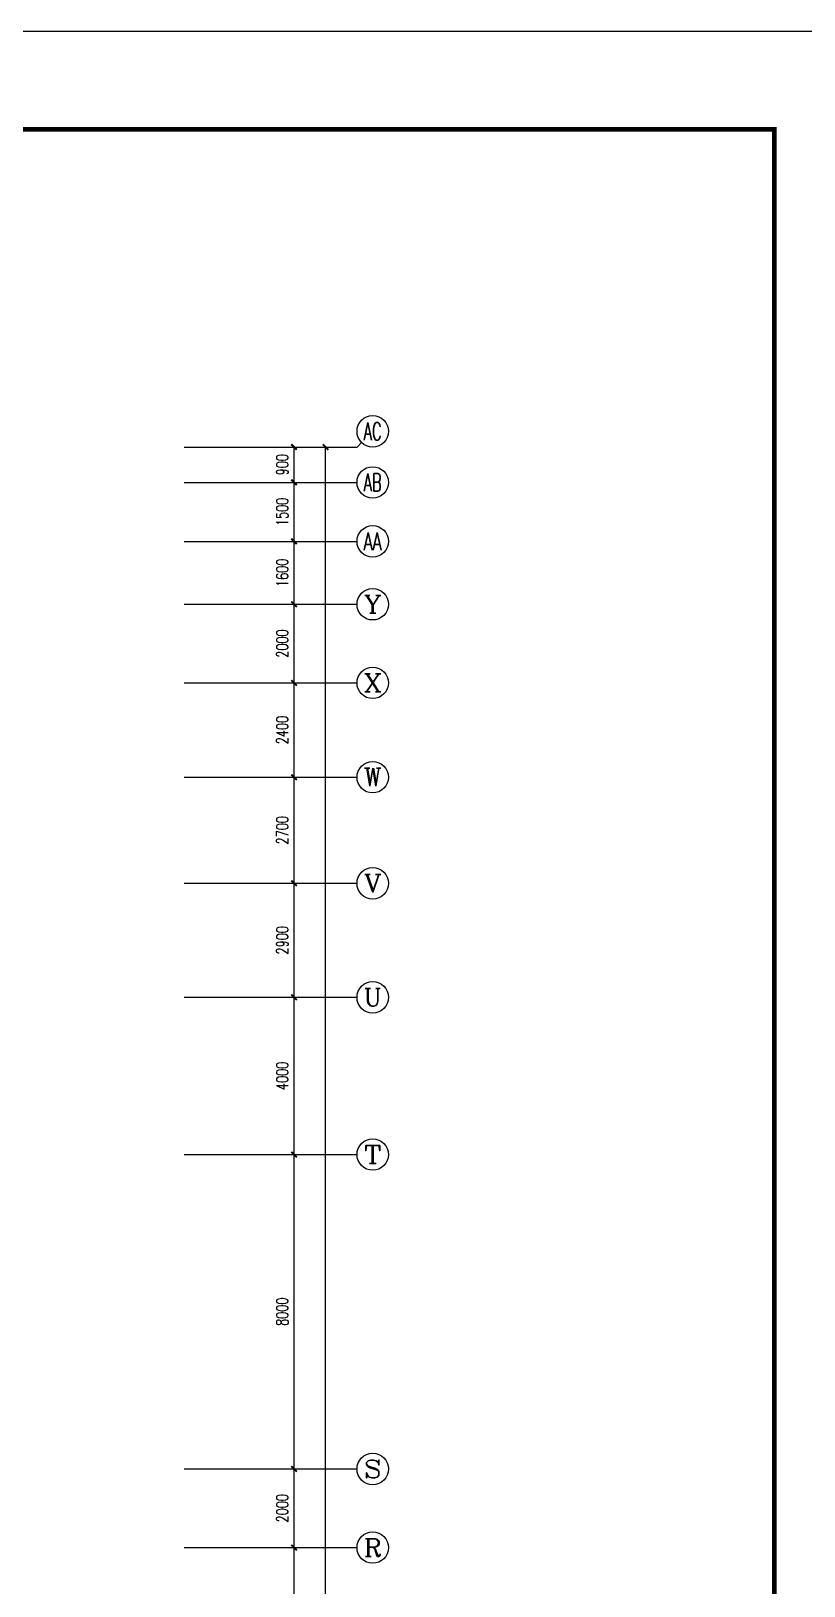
# Model space of a CAD drawing. Extents: x 190999 to 918899, y -200814 to 215286.
# Drawn here: x 730808 to 750453, y -2571 to 36986 of the extents above; entities that cross this region are included whole.
import ezdxf
from ezdxf.enums import TextEntityAlignment as Align

# ---------------------------------------------------------------- set-up
doc = ezdxf.new("R2010")
doc.units = 0
doc.header["$LTSCALE"] = 1000
doc.header["$MEASUREMENT"] = 0
doc.layers.get('Defpoints').update_dxf_attribs({"color": 1})
for name, color, linetype in [('AXIS', 3, 'Continuous'), ('AXIS_TEXT', 7, 'Continuous'), ('图框', 189, 'Continuous')]:
    doc.layers.add(name, color=color, linetype=linetype)
doc.styles.add('_TCH_AXIS', font='COMPLEX', dxfattribs={"bigfont": 'GBCBIG'})
doc.styles.add('COMPLEX', font='COMPLEX')
doc.styles.add('DIM_FONT', font='SIMPLEX', dxfattribs={"width": 0.7, "bigfont": 'GBCBIG'})
doc.dimstyles.new('DIMN', dxfattribs={"dimtxt": 300, "dimasz": 100, "dimexe": 250, "dimexo": 300, "dimgap": 150, "dimtad": 1, "dimdec": 0, "dimzin": 0, "dimdsep": 46, "dimtxsty": 'DIM_FONT', "dimblk": 'ARCHTICK', "dimcen": 0.09, "dimclrt": 7, "dimazin": 2, "dimtfac": 1, "dimtdec": 0, "dimtix": 1, "dimtmove": 2, "dimatfit": 3, "dimfxl": 0, "dimtolj": 1, "dimtzin": 0, "dimarcsym": 0})

# ---------------------------------------------------------------- blocks, each defined once
blk = doc.blocks.new('TJAD_TK_A0')
at = {"layer": '图框'}
blk.add_line((973, -441.7), (973, 399.3), dxfattribs=at)
at = {"layer": '图框', "const_width": 1.2}
blk.add_lwpolyline([(2152, -431.7), (2152, 389.3), (998, 389.3), (998, -431.7)], close=True, dxfattribs=at)
blk = doc.blocks.new('_ArchTick')
at = {"const_width": 0.5}
blk.add_lwpolyline([(-0.7, -0.7), (0.7, 0.7)], dxfattribs=at)
blk = doc.blocks.new('*D653')
at = {"layer": 'AXIS', "color": 0, "lineweight": -2}
for p, q in [((736699, -1596), (737743, -1596)), ((737493, -5596), (737493, -1596)), ((736699, -5596), (737743, -5596))]:
    blk.add_line(p, q, dxfattribs=at)
at = {"layer": 'Defpoints', "color": 0}
for p in [(736399, -1596), (737493, -1596), (736399, -5596)]:
    blk.add_point(p, dxfattribs=at)
at = {"layer": 'AXIS', "color": 0, "lineweight": -2, "xscale": 100, "yscale": 100, "zscale": 100}
for p, rotation in [((737493, -1596), 90), ((737493, -5596), 270)]:
    blk.add_blockref('_ArchTick', p, dxfattribs=dict(at, rotation=rotation))
at = {"layer": 'AXIS', "color": 7, "insert": (737193, -3596), "char_height": 300, "attachment_point": 5, "rotation": 90, "style": 'DIM_FONT'}
blk.add_mtext('\\A1;4000', dxfattribs=at)
blk = doc.blocks.new('*D654')
at = {"layer": 'AXIS', "color": 0, "lineweight": -2}
for p, q in [((736699, 404), (737743, 404)), ((737493, -1596), (737493, 404)), ((736699, -1596), (737743, -1596))]:
    blk.add_line(p, q, dxfattribs=at)
at = {"layer": 'Defpoints', "color": 0}
for p in [(736399, 404), (737493, 404), (736399, -1596)]:
    blk.add_point(p, dxfattribs=at)
at = {"layer": 'AXIS', "color": 0, "lineweight": -2, "xscale": 100, "yscale": 100, "zscale": 100}
for p, rotation in [((737493, 404), 90), ((737493, -1596), 270)]:
    blk.add_blockref('_ArchTick', p, dxfattribs=dict(at, rotation=rotation))
at = {"layer": 'AXIS', "color": 7, "insert": (737193, -596), "char_height": 300, "attachment_point": 5, "rotation": 90, "style": 'DIM_FONT'}
blk.add_mtext('\\A1;2000', dxfattribs=at)
blk = doc.blocks.new('*D655')
at = {"layer": 'AXIS', "color": 0, "lineweight": -2}
for p, q in [((736699, 8404), (737743, 8404)), ((737493, 404), (737493, 8404)), ((736699, 404), (737743, 404))]:
    blk.add_line(p, q, dxfattribs=at)
at = {"layer": 'Defpoints', "color": 0}
for p in [(736399, 8404), (737493, 8404), (736399, 404)]:
    blk.add_point(p, dxfattribs=at)
at = {"layer": 'AXIS', "color": 0, "lineweight": -2, "xscale": 100, "yscale": 100, "zscale": 100}
for p, rotation in [((737493, 8404), 90), ((737493, 404), 270)]:
    blk.add_blockref('_ArchTick', p, dxfattribs=dict(at, rotation=rotation))
at = {"layer": 'AXIS', "color": 7, "insert": (737193, 4404), "char_height": 300, "attachment_point": 5, "rotation": 90, "style": 'DIM_FONT'}
blk.add_mtext('\\A1;8000', dxfattribs=at)
blk = doc.blocks.new('*D656')
at = {"layer": 'AXIS', "color": 0, "lineweight": -2}
for p, q in [((736699, 12404), (737743, 12404)), ((737493, 8404), (737493, 12404)), ((736699, 8404), (737743, 8404))]:
    blk.add_line(p, q, dxfattribs=at)
at = {"layer": 'Defpoints', "color": 0}
for p in [(736399, 12404), (737493, 12404), (736399, 8404)]:
    blk.add_point(p, dxfattribs=at)
at = {"layer": 'AXIS', "color": 0, "lineweight": -2, "xscale": 100, "yscale": 100, "zscale": 100}
for p, rotation in [((737493, 12404), 90), ((737493, 8404), 270)]:
    blk.add_blockref('_ArchTick', p, dxfattribs=dict(at, rotation=rotation))
at = {"layer": 'AXIS', "color": 7, "insert": (737193, 10404), "char_height": 300, "attachment_point": 5, "rotation": 90, "style": 'DIM_FONT'}
blk.add_mtext('\\A1;4000', dxfattribs=at)
blk = doc.blocks.new('*D657')
at = {"layer": 'AXIS', "color": 0, "lineweight": -2}
for p, q in [((736699, 15304), (737743, 15304)), ((737493, 12404), (737493, 15304)), ((736699, 12404), (737743, 12404))]:
    blk.add_line(p, q, dxfattribs=at)
at = {"layer": 'Defpoints', "color": 0}
for p in [(736399, 15304), (737493, 15304), (736399, 12404)]:
    blk.add_point(p, dxfattribs=at)
at = {"layer": 'AXIS', "color": 0, "lineweight": -2, "xscale": 100, "yscale": 100, "zscale": 100}
for p, rotation in [((737493, 15304), 90), ((737493, 12404), 270)]:
    blk.add_blockref('_ArchTick', p, dxfattribs=dict(at, rotation=rotation))
at = {"layer": 'AXIS', "color": 7, "insert": (737193, 13854), "char_height": 300, "attachment_point": 5, "rotation": 90, "style": 'DIM_FONT'}
blk.add_mtext('\\A1;2900', dxfattribs=at)
blk = doc.blocks.new('*D658')
at = {"layer": 'AXIS', "color": 0, "lineweight": -2}
for p, q in [((736699, 18004), (737743, 18004)), ((737493, 15304), (737493, 18004)), ((736699, 15304), (737743, 15304))]:
    blk.add_line(p, q, dxfattribs=at)
at = {"layer": 'Defpoints', "color": 0}
for p in [(736399, 18004), (737493, 18004), (736399, 15304)]:
    blk.add_point(p, dxfattribs=at)
at = {"layer": 'AXIS', "color": 0, "lineweight": -2, "xscale": 100, "yscale": 100, "zscale": 100}
for p, rotation in [((737493, 18004), 90), ((737493, 15304), 270)]:
    blk.add_blockref('_ArchTick', p, dxfattribs=dict(at, rotation=rotation))
at = {"layer": 'AXIS', "color": 7, "insert": (737193, 16654), "char_height": 300, "attachment_point": 5, "rotation": 90, "style": 'DIM_FONT'}
blk.add_mtext('\\A1;2700', dxfattribs=at)
blk = doc.blocks.new('*D659')
at = {"layer": 'AXIS', "color": 0, "lineweight": -2}
for p, q in [((736699, 20404), (737743, 20404)), ((737493, 18004), (737493, 20404)), ((736699, 18004), (737743, 18004))]:
    blk.add_line(p, q, dxfattribs=at)
at = {"layer": 'Defpoints', "color": 0}
for p in [(736399, 20404), (737493, 20404), (736399, 18004)]:
    blk.add_point(p, dxfattribs=at)
at = {"layer": 'AXIS', "color": 0, "lineweight": -2, "xscale": 100, "yscale": 100, "zscale": 100}
for p, rotation in [((737493, 20404), 90), ((737493, 18004), 270)]:
    blk.add_blockref('_ArchTick', p, dxfattribs=dict(at, rotation=rotation))
at = {"layer": 'AXIS', "color": 7, "insert": (737193, 19204), "char_height": 300, "attachment_point": 5, "rotation": 90, "style": 'DIM_FONT'}
blk.add_mtext('\\A1;2400', dxfattribs=at)
blk = doc.blocks.new('*D660')
at = {"layer": 'AXIS', "color": 0, "lineweight": -2}
for p, q in [((736699, 22404), (737743, 22404)), ((737493, 20404), (737493, 22404)), ((736699, 20404), (737743, 20404))]:
    blk.add_line(p, q, dxfattribs=at)
at = {"layer": 'Defpoints', "color": 0}
for p in [(736399, 22404), (737493, 22404), (736399, 20404)]:
    blk.add_point(p, dxfattribs=at)
at = {"layer": 'AXIS', "color": 0, "lineweight": -2, "xscale": 100, "yscale": 100, "zscale": 100}
for p, rotation in [((737493, 22404), 90), ((737493, 20404), 270)]:
    blk.add_blockref('_ArchTick', p, dxfattribs=dict(at, rotation=rotation))
at = {"layer": 'AXIS', "color": 7, "insert": (737193, 21404), "char_height": 300, "attachment_point": 5, "rotation": 90, "style": 'DIM_FONT'}
blk.add_mtext('\\A1;2000', dxfattribs=at)
blk = doc.blocks.new('*D661')
at = {"layer": 'AXIS', "color": 0, "lineweight": -2}
for p, q in [((736699, 24004), (737743, 24004)), ((737493, 22404), (737493, 24004)), ((736699, 22404), (737743, 22404))]:
    blk.add_line(p, q, dxfattribs=at)
at = {"layer": 'Defpoints', "color": 0}
for p in [(736399, 24004), (737493, 24004), (736399, 22404)]:
    blk.add_point(p, dxfattribs=at)
at = {"layer": 'AXIS', "color": 0, "lineweight": -2, "xscale": 100, "yscale": 100, "zscale": 100}
for p, rotation in [((737493, 24004), 90), ((737493, 22404), 270)]:
    blk.add_blockref('_ArchTick', p, dxfattribs=dict(at, rotation=rotation))
at = {"layer": 'AXIS', "color": 7, "insert": (737193, 23204), "char_height": 300, "attachment_point": 5, "rotation": 90, "style": 'DIM_FONT'}
blk.add_mtext('\\A1;1600', dxfattribs=at)
blk = doc.blocks.new('*D662')
at = {"layer": 'AXIS', "color": 0, "lineweight": -2}
for p, q in [((736699, 25504), (737743, 25504)), ((737493, 24004), (737493, 25504)), ((736699, 24004), (737743, 24004))]:
    blk.add_line(p, q, dxfattribs=at)
at = {"layer": 'Defpoints', "color": 0}
for p in [(736399, 25504), (737493, 25504), (736399, 24004)]:
    blk.add_point(p, dxfattribs=at)
at = {"layer": 'AXIS', "color": 0, "lineweight": -2, "xscale": 100, "yscale": 100, "zscale": 100}
for p, rotation in [((737493, 25504), 90), ((737493, 24004), 270)]:
    blk.add_blockref('_ArchTick', p, dxfattribs=dict(at, rotation=rotation))
at = {"layer": 'AXIS', "color": 7, "insert": (737193, 24754), "char_height": 300, "attachment_point": 5, "rotation": 90, "style": 'DIM_FONT'}
blk.add_mtext('\\A1;1500', dxfattribs=at)
blk = doc.blocks.new('*D663')
at = {"layer": 'AXIS', "color": 0, "lineweight": -2}
for p, q in [((736699, 26404), (737743, 26404)), ((737493, 25504), (737493, 26404)), ((736699, 25504), (737743, 25504))]:
    blk.add_line(p, q, dxfattribs=at)
at = {"layer": 'Defpoints', "color": 0}
for p in [(736399, 26404), (737493, 26404), (736399, 25504)]:
    blk.add_point(p, dxfattribs=at)
at = {"layer": 'AXIS', "color": 0, "lineweight": -2, "xscale": 100, "yscale": 100, "zscale": 100}
for p, rotation in [((737493, 26404), 90), ((737493, 25504), 270)]:
    blk.add_blockref('_ArchTick', p, dxfattribs=dict(at, rotation=rotation))
at = {"layer": 'AXIS', "color": 7, "insert": (737193, 25954), "char_height": 300, "attachment_point": 5, "rotation": 90, "style": 'DIM_FONT'}
blk.add_mtext('\\A1;900', dxfattribs=at)
blk = doc.blocks.new('*D664')
at = {"layer": 'AXIS', "color": 0, "lineweight": -2}
for p, q in [((736699, 26404), (738543, 26404)), ((738293, -61596), (738293, 26404)), ((736699, -61596), (738543, -61596))]:
    blk.add_line(p, q, dxfattribs=at)
at = {"layer": 'Defpoints', "color": 0}
for p in [(736399, 26404), (738293, 26404), (736399, -61596)]:
    blk.add_point(p, dxfattribs=at)
at = {"layer": 'AXIS', "color": 0, "lineweight": -2, "xscale": 100, "yscale": 100, "zscale": 100}
for p, rotation in [((738293, 26404), 90), ((738293, -61596), 270)]:
    blk.add_blockref('_ArchTick', p, dxfattribs=dict(at, rotation=rotation))
at = {"layer": 'AXIS', "color": 7, "insert": (737993, -17596), "char_height": 300, "attachment_point": 5, "rotation": 90, "style": 'DIM_FONT'}
blk.add_mtext('\\A1;88000', dxfattribs=at)
blk = doc.blocks.new('_AXISO')
blk.add_circle((0, 0), 0.5)
at = {"layer": 'AXIS_TEXT', "style": 'COMPLEX', "width": 1.041667}
blk.add_attdef('A', text='', height=0.56, dxfattribs=at).set_placement((-0.25, -0.28), (0.25, -0.28), align=Align.FIT)

msp = doc.modelspace()

# ---------------------------------------------------------------- linework, layer by layer
at = {"layer": 'AXIS'}
for p, q in [((739210.1, 26520.9), (739093, 26403.7)), ((734698.5, 26403.7), (739093, 26403.7)), ((734698.5, 25503.7), (739093, 25503.7)), ((734698.5, 24003.7), (739093, 24003.7)), ((734698.5, 22403.7), (739093, 22403.7)), ((734698.5, 20403.7), (739093, 20403.7)), ((734698.5, 18003.7), (739093, 18003.7)), ((734698.5, 15303.7), (739093, 15303.7)), ((734698.5, 12403.7), (739093, 12403.7)), ((734698.5, 8403.7), (739093, 8403.7)), ((734698.5, 403.7), (739093, 403.7)), ((734698.5, -1596.3), (739093, -1596.3))]:
    msp.add_line(p, q, dxfattribs=at)

# ---------------------------------------------------------------- block references
ref = msp.add_blockref('_AXISO', (739493, 26803.7), dxfattribs=dict(at, xscale=800, yscale=800, zscale=800))
ref.add_attrib('A', 'AC', dxfattribs={"layer": 'AXIS_TEXT', "height": 452.55, "style": '_TCH_AXIS', "width": 0.583333}).set_placement((739266.7, 26577.4), (739719.3, 26577.4), align=Align.FIT)
ref = msp.add_blockref('_AXISO', (739493, 25503.7), dxfattribs=dict(at, xscale=800, yscale=800, zscale=800))
ref.add_attrib('A', 'AB', dxfattribs={"layer": 'AXIS_TEXT', "height": 452.55, "style": '_TCH_AXIS', "width": 0.552632}).set_placement((739266.7, 25277.4), (739719.3, 25277.4), align=Align.FIT)
ref = msp.add_blockref('_AXISO', (739493, 24003.7), dxfattribs=dict(at, xscale=800, yscale=800, zscale=800))
ref.add_attrib('A', 'AA', dxfattribs={"layer": 'AXIS_TEXT', "height": 452.55, "style": '_TCH_AXIS', "width": 0.538462}).set_placement((739266.7, 23777.4), (739719.3, 23777.4), align=Align.FIT)
ref = msp.add_blockref('_AXISO', (739493, 22403.7), dxfattribs=dict(at, xscale=800, yscale=800, zscale=800))
ref.add_attrib('A', 'Y', dxfattribs={"layer": 'AXIS_TEXT', "height": 452.5, "style": '_TCH_AXIS', "width": 1.105263}).set_placement((739266.7, 22177.4), (739719.3, 22177.4), align=Align.FIT)
ref = msp.add_blockref('_AXISO', (739493, 20403.7), dxfattribs=dict(at, xscale=800, yscale=800, zscale=800))
ref.add_attrib('A', 'X', dxfattribs={"layer": 'AXIS_TEXT', "height": 452.5, "style": '_TCH_AXIS', "width": 1.166667}).set_placement((739266.7, 20177.4), (739719.3, 20177.4), align=Align.FIT)
ref = msp.add_blockref('_AXISO', (739493, 18003.7), dxfattribs=dict(at, xscale=800, yscale=800, zscale=800))
ref.add_attrib('A', 'W', dxfattribs={"layer": 'AXIS_TEXT', "height": 452.5, "style": '_TCH_AXIS', "width": 0.954545}).set_placement((739266.7, 17777.4), (739719.3, 17777.4), align=Align.FIT)
ref = msp.add_blockref('_AXISO', (739493, 15303.7), dxfattribs=dict(at, xscale=800, yscale=800, zscale=800))
ref.add_attrib('A', 'V', dxfattribs={"layer": 'AXIS_TEXT', "height": 452.5, "style": '_TCH_AXIS', "width": 1.166667}).set_placement((739266.7, 15077.4), (739719.3, 15077.4), align=Align.FIT)
ref = msp.add_blockref('_AXISO', (739493, 12403.7), dxfattribs=dict(at, xscale=800, yscale=800, zscale=800))
ref.add_attrib('A', 'U', dxfattribs={"layer": 'AXIS_TEXT', "height": 452.5, "style": '_TCH_AXIS', "width": 1.05}).set_placement((739266.7, 12177.4), (739719.3, 12177.4), align=Align.FIT)
ref = msp.add_blockref('_AXISO', (739493, 8403.7), dxfattribs=dict(at, xscale=800, yscale=800, zscale=800))
ref.add_attrib('A', 'T', dxfattribs={"layer": 'AXIS_TEXT', "height": 452.5, "style": '_TCH_AXIS', "width": 1.4}).set_placement((739266.7, 8177.4), (739719.3, 8177.4), align=Align.FIT)
ref = msp.add_blockref('_AXISO', (739493, 403.7), dxfattribs=dict(at, xscale=800, yscale=800, zscale=800))
ref.add_attrib('A', 'S', dxfattribs={"layer": 'AXIS_TEXT', "height": 452.5, "style": '_TCH_AXIS', "width": 1.5}).set_placement((739266.7, 177.4), (739719.3, 177.4), align=Align.FIT)
ref = msp.add_blockref('_AXISO', (739493, -1596.3), dxfattribs=dict(at, xscale=800, yscale=800, zscale=800))
ref.add_attrib('A', 'R', dxfattribs={"layer": 'AXIS_TEXT', "height": 452.5, "style": '_TCH_AXIS', "width": 1.166667}).set_placement((739266.7, -1822.6), (739719.3, -1822.6), align=Align.FIT)
at = {"layer": '图框', "xscale": 100, "yscale": 100, "zscale": 100, "rotation": 270}
msp.add_blockref('TJAD_TK_A0', (710768.8, 134286.5), dxfattribs=at)

# ---------------------------------------------------------------- dimensions: what is measured, and where the dimension line sits
at = {"layer": 'AXIS'}
for p1, p2, distance, picture, middle in [((736398.5, 25503.7), (736398.5, 26403.7), -1094.4, '*D663', (737193, 25953.7)), ((736398.5, -61596.3), (736398.5, 26403.7), -1894.4, '*D664', (737993, -17596.3)), ((736398.5, 24003.7), (736398.5, 25503.7), -1094.4, '*D662', (737193, 24753.7)), ((736398.5, 22403.7), (736398.5, 24003.7), -1094.4, '*D661', (737193, 23203.7)), ((736398.5, 20403.7), (736398.5, 22403.7), -1094.4, '*D660', (737193, 21403.7)), ((736398.5, 18003.7), (736398.5, 20403.7), -1094.4, '*D659', (737193, 19203.7)), ((736398.5, 15303.7), (736398.5, 18003.7), -1094.4, '*D658', (737193, 16653.7)), ((736398.5, 12403.7), (736398.5, 15303.7), -1094.4, '*D657', (737193, 13853.7)), ((736398.5, 8403.7), (736398.5, 12403.7), -1094.4, '*D656', (737193, 10403.7)), ((736398.5, 403.7), (736398.5, 8403.7), -1094.4, '*D655', (737193, 4403.7)), ((736398.5, -1596.3), (736398.5, 403.7), -1094.4, '*D654', (737193, -596.3)), ((736398.5, -5596.3), (736398.5, -1596.3), -1094.4, '*D653', (737193, -3596.3))]:
    dim = msp.add_aligned_dim(p1=p1, p2=p2, distance=distance, dimstyle='DIMN', dxfattribs=at)
    dim.commit()
    dim.dimension.update_dxf_attribs({"geometry": picture, "text_midpoint": middle})

doc.saveas('drawing.dxf')
